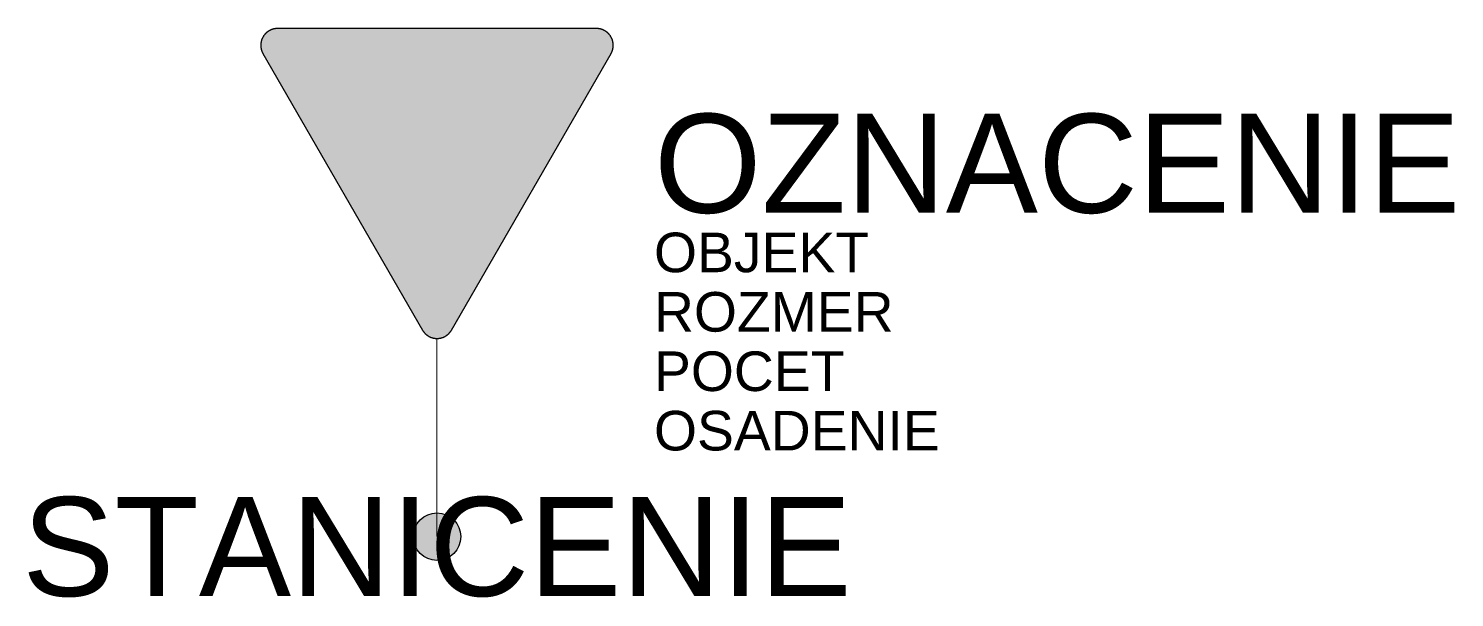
# Model space of a CAD drawing. Header units: metres. Extents: x -10.3 to 25.7, y -1.5 to 12.8.
import ezdxf
from ezdxf.enums import TextEntityAlignment as Align

# ---------------------------------------------------------------- set-up
doc = ezdxf.new("R2010")
doc.units = ezdxf.units.M
doc.layers.get('Defpoints').update_dxf_attribs({"color": 140, "lineweight": 5})
doc.styles.get("Standard").update_dxf_attribs({"font": 'arial.ttf'})

msp = doc.modelspace()

# ---------------------------------------------------------------- hatches: boundary and pattern name
at = {"true_color": 0xf1efea}
msp.add_hatch(color=7, dxfattribs=at).paths.add_polyline_path([(-4.029, 12.831), (-4.034, 12.831), (-4.04, 12.831), (-4.045, 12.83), (-4.05, 12.83), (-4.055, 12.83), (-4.061, 12.829), (-4.066, 12.829), (-4.071, 12.829), (-4.076, 12.828), (-4.081, 12.827), (-4.087, 12.827), (-4.092, 12.826), (-4.097, 12.825), (-4.102, 12.824), (-4.107, 12.823), (-4.112, 12.822), (-4.117, 12.821), (-4.122, 12.82), (-4.127, 12.819), (-4.132, 12.818), (-4.137, 12.817), (-4.142, 12.815), (-4.147, 12.814), (-4.152, 12.812), (-4.157, 12.811), (-4.162, 12.809), (-4.167, 12.807), (-4.172, 12.806), (-4.177, 12.804), (-4.182, 12.802), (-4.186, 12.8), (-4.191, 12.798), (-4.196, 12.796), (-4.201, 12.794), (-4.205, 12.792), (-4.21, 12.79), (-4.215, 12.788), (-4.219, 12.785), (-4.224, 12.783), (-4.229, 12.781), (-4.233, 12.778), (-4.238, 12.776), (-4.242, 12.773), (-4.247, 12.771), (-4.251, 12.768), (-4.255, 12.765), (-4.26, 12.762), (-4.264, 12.759), (-4.268, 12.757), (-4.273, 12.754), (-4.277, 12.751), (-4.281, 12.748), (-4.285, 12.744), (-4.289, 12.741), (-4.294, 12.738), (-4.298, 12.735), (-4.302, 12.731), (-4.306, 12.728), (-4.31, 12.725), (-4.313, 12.721), (-4.317, 12.717), (-4.321, 12.714), (-4.325, 12.71), (-4.329, 12.707), (-4.332, 12.703), (-4.336, 12.699), (-4.34, 12.695), (-4.343, 12.691), (-4.347, 12.687), (-4.35, 12.684), (-4.353, 12.68), (-4.357, 12.676), (-4.36, 12.671), (-4.363, 12.667), (-4.366, 12.663), (-4.37, 12.659), (-4.373, 12.655), (-4.376, 12.651), (-4.379, 12.646), (-4.381, 12.642), (-4.384, 12.638), (-4.387, 12.633), (-4.39, 12.629), (-4.393, 12.625), (-4.395, 12.62), (-4.398, 12.616), (-4.4, 12.611), (-4.403, 12.607), (-4.405, 12.602), (-4.407, 12.597), (-4.41, 12.593), (-4.412, 12.588), (-4.414, 12.583), (-4.416, 12.579), (-4.418, 12.574), (-4.42, 12.569), (-4.422, 12.564), (-4.424, 12.56), (-4.426, 12.555), (-4.428, 12.55), (-4.43, 12.545), (-4.431, 12.54), (-4.433, 12.535), (-4.434, 12.53), (-4.436, 12.525), (-4.437, 12.52), (-4.439, 12.515), (-4.44, 12.51), (-4.441, 12.505), (-4.442, 12.5), (-4.443, 12.495), (-4.444, 12.49), (-4.445, 12.485), (-4.446, 12.48), (-4.447, 12.475), (-4.448, 12.47), (-4.449, 12.465), (-4.449, 12.459), (-4.45, 12.454), (-4.451, 12.449), (-4.451, 12.444), (-4.451, 12.439), (-4.452, 12.434), (-4.452, 12.428), (-4.452, 12.423), (-4.452, 12.418), (-4.453, 12.413), (-4.453, 12.407), (-4.453, 12.404), (-4.453, 12.4), (-4.452, 12.397), (-4.452, 12.393), (-4.452, 12.39), (-4.452, 12.386), (-4.452, 12.383), (-4.452, 12.379), (-4.451, 12.376), (-4.451, 12.373), (-4.451, 12.369), (-4.451, 12.366), (-4.45, 12.362), (-4.45, 12.359), (-4.449, 12.355), (-4.449, 12.352), (-4.448, 12.348), (-4.448, 12.345), (-4.448, 12.342), (-4.447, 12.338), (-4.446, 12.335), (-4.446, 12.331), (-4.445, 12.328), (-4.444, 12.325), (-4.444, 12.321), (-4.443, 12.318), (-4.442, 12.314), (-4.442, 12.311), (-4.441, 12.308), (-4.44, 12.304), (-4.439, 12.301), (-4.438, 12.298), (-4.437, 12.294), (-4.436, 12.291), (-4.435, 12.288), (-4.434, 12.284), (-4.433, 12.281), (-4.432, 12.278), (-4.431, 12.275), (-4.43, 12.271), (-4.429, 12.268), (-4.428, 12.265), (-4.427, 12.261), (-4.425, 12.258), (-4.424, 12.255), (-4.423, 12.252), (-4.422, 12.249), (-4.42, 12.245), (-4.419, 12.242), (-4.418, 12.239), (-4.416, 12.236), (-4.415, 12.233), (-4.413, 12.23), (-4.412, 12.226), (-4.41, 12.223), (-4.409, 12.22), (-4.407, 12.217), (-4.406, 12.214), (-4.404, 12.211), (-4.403, 12.208), (-4.401, 12.205), (-4.399, 12.202), (-4.398, 12.199), (-4.396, 12.196), (-0.367, 5.217), (-0.365, 5.214), (-0.363, 5.211), (-0.361, 5.208), (-0.359, 5.205), (-0.358, 5.202), (-0.356, 5.199), (-0.354, 5.196), (-0.352, 5.193), (-0.35, 5.19), (-0.348, 5.187), (-0.346, 5.185), (-0.344, 5.182), (-0.342, 5.179), (-0.34, 5.176), (-0.338, 5.173), (-0.336, 5.171), (-0.334, 5.168), (-0.331, 5.165), (-0.329, 5.162), (-0.327, 5.16), (-0.325, 5.157), (-0.323, 5.154), (-0.321, 5.152), (-0.318, 5.149), (-0.316, 5.147), (-0.314, 5.144), (-0.311, 5.141), (-0.309, 5.139), (-0.307, 5.136), (-0.304, 5.134), (-0.302, 5.131), (-0.299, 5.129), (-0.297, 5.127), (-0.294, 5.124), (-0.292, 5.122), (-0.289, 5.119), (-0.287, 5.117), (-0.284, 5.115), (-0.282, 5.112), (-0.279, 5.11), (-0.277, 5.108), (-0.274, 5.106), (-0.271, 5.103), (-0.269, 5.101), (-0.266, 5.099), (-0.263, 5.097), (-0.261, 5.095), (-0.258, 5.093), (-0.255, 5.09), (-0.252, 5.088), (-0.249, 5.086), (-0.247, 5.084), (-0.244, 5.082), (-0.241, 5.08), (-0.238, 5.078), (-0.235, 5.076), (-0.232, 5.074), (-0.229, 5.073), (-0.227, 5.071), (-0.224, 5.069), (-0.221, 5.067), (-0.218, 5.065), (-0.215, 5.064), (-0.212, 5.062), (-0.209, 5.06), (-0.206, 5.058), (-0.203, 5.057), (-0.2, 5.055), (-0.196, 5.053), (-0.193, 5.052), (-0.19, 5.05), (-0.187, 5.049), (-0.184, 5.047), (-0.181, 5.046), (-0.178, 5.044), (-0.175, 5.043), (-0.171, 5.041), (-0.168, 5.04), (-0.165, 5.039), (-0.162, 5.037), (-0.159, 5.036), (-0.155, 5.035), (-0.152, 5.033), (-0.149, 5.032), (-0.146, 5.031), (-0.143, 5.03), (-0.139, 5.029), (-0.136, 5.027), (-0.133, 5.026), (-0.129, 5.025), (-0.126, 5.024), (-0.123, 5.023), (-0.119, 5.022), (-0.116, 5.021), (-0.113, 5.02), (-0.11, 5.019), (-0.106, 5.019), (-0.103, 5.018), (-0.1, 5.017), (-0.096, 5.016), (-0.093, 5.015), (-0.089, 5.015), (-0.086, 5.014), (-0.083, 5.013), (-0.079, 5.013), (-0.076, 5.012), (-0.072, 5.011), (-0.069, 5.011), (-0.066, 5.01), (-0.062, 5.01), (-0.059, 5.009), (-0.055, 5.009), (-0.052, 5.008), (-0.048, 5.008), (-0.045, 5.007), (-0.042, 5.007), (-0.038, 5.007), (-0.035, 5.006), (-0.031, 5.006), (-0.028, 5.006), (-0.024, 5.006), (-0.021, 5.006), (-0.017, 5.005), (-0.014, 5.005), (-0.01, 5.005), (-0.007, 5.005), (-0.003, 5.005), (0, 5.005), (0.003, 5.005), (0.007, 5.005), (0.01, 5.005), (0.014, 5.005), (0.017, 5.005), (0.021, 5.006), (0.024, 5.006), (0.028, 5.006), (0.031, 5.006), (0.035, 5.006), (0.038, 5.007), (0.042, 5.007), (0.045, 5.007), (0.049, 5.008), (0.052, 5.008), (0.055, 5.009), (0.059, 5.009), (0.062, 5.01), (0.066, 5.01), (0.069, 5.011), (0.072, 5.011), (0.076, 5.012), (0.079, 5.013), (0.083, 5.013), (0.086, 5.014), (0.089, 5.015), (0.093, 5.015), (0.096, 5.016), (0.1, 5.017), (0.103, 5.018), (0.106, 5.019), (0.11, 5.019), (0.113, 5.02), (0.116, 5.021), (0.12, 5.022), (0.123, 5.023), (0.126, 5.024), (0.129, 5.025), (0.133, 5.026), (0.136, 5.027), (0.139, 5.029), (0.143, 5.03), (0.146, 5.031), (0.149, 5.032), (0.152, 5.033), (0.156, 5.035), (0.159, 5.036), (0.162, 5.037), (0.165, 5.039), (0.168, 5.04), (0.171, 5.041), (0.175, 5.043), (0.178, 5.044), (0.181, 5.046), (0.184, 5.047), (0.187, 5.049), (0.19, 5.05), (0.193, 5.052), (0.196, 5.053), (0.199, 5.055), (0.203, 5.057), (0.206, 5.058), (0.209, 5.06), (0.212, 5.062), (0.215, 5.064), (0.218, 5.065), (0.221, 5.067), (0.224, 5.069), (0.227, 5.071), (0.229, 5.073), (0.232, 5.074), (0.235, 5.076), (0.238, 5.078), (0.241, 5.08), (0.244, 5.082), (0.247, 5.084), (0.249, 5.086), (0.252, 5.088), (0.255, 5.09), (0.258, 5.093), (0.261, 5.095), (0.263, 5.097), (0.266, 5.099), (0.269, 5.101), (0.271, 5.103), (0.274, 5.106), (0.277, 5.108), (0.279, 5.11), (0.282, 5.112), (0.284, 5.115), (0.287, 5.117), (0.289, 5.119), (0.292, 5.122), (0.294, 5.124), (0.297, 5.127), (0.299, 5.129), (0.302, 5.131), (0.304, 5.134), (0.307, 5.136), (0.309, 5.139), (0.311, 5.141), (0.314, 5.144), (0.316, 5.147), (0.318, 5.149), (0.32, 5.152), (0.323, 5.154), (0.325, 5.157), (0.327, 5.16), (0.329, 5.162), (0.332, 5.165), (0.334, 5.168), (0.336, 5.171), (0.338, 5.173), (0.34, 5.176), (0.342, 5.179), (0.344, 5.182), (0.346, 5.185), (0.348, 5.187), (0.35, 5.19), (0.352, 5.193), (0.354, 5.196), (0.356, 5.199), (0.358, 5.202), (0.359, 5.205), (0.361, 5.208), (0.363, 5.211), (0.365, 5.214), (0.367, 5.217), (4.396, 12.196), (4.398, 12.199), (4.399, 12.202), (4.401, 12.205), (4.403, 12.208), (4.404, 12.211), (4.406, 12.214), (4.407, 12.217), (4.409, 12.22), (4.411, 12.223), (4.412, 12.226), (4.413, 12.23), (4.415, 12.233), (4.416, 12.236), (4.418, 12.239), (4.419, 12.242), (4.42, 12.245), (4.422, 12.249), (4.423, 12.252), (4.424, 12.255), (4.426, 12.258), (4.427, 12.261), (4.428, 12.265), (4.429, 12.268), (4.43, 12.271), (4.431, 12.275), (4.432, 12.278), (4.433, 12.281), (4.434, 12.284), (4.435, 12.288), (4.436, 12.291), (4.437, 12.294), (4.438, 12.298), (4.439, 12.301), (4.44, 12.304), (4.441, 12.308), (4.442, 12.311), (4.442, 12.314), (4.443, 12.318), (4.444, 12.321), (4.445, 12.325), (4.445, 12.328), (4.446, 12.331), (4.446, 12.335), (4.447, 12.338), (4.447, 12.342), (4.448, 12.345), (4.449, 12.348), (4.449, 12.352), (4.449, 12.355), (4.45, 12.359), (4.45, 12.362), (4.451, 12.366), (4.451, 12.369), (4.451, 12.373), (4.451, 12.376), (4.452, 12.379), (4.452, 12.383), (4.452, 12.386), (4.452, 12.39), (4.452, 12.393), (4.453, 12.397), (4.453, 12.4), (4.453, 12.404), (4.453, 12.407), (4.453, 12.413), (4.453, 12.418), (4.452, 12.423), (4.452, 12.428), (4.452, 12.434), (4.451, 12.439), (4.451, 12.444), (4.451, 12.449), (4.45, 12.454), (4.449, 12.459), (4.449, 12.465), (4.448, 12.47), (4.447, 12.475), (4.446, 12.48), (4.445, 12.485), (4.444, 12.49), (4.443, 12.495), (4.442, 12.5), (4.441, 12.505), (4.44, 12.51), (4.439, 12.515), (4.437, 12.52), (4.436, 12.525), (4.434, 12.53), (4.433, 12.535), (4.431, 12.54), (4.43, 12.545), (4.428, 12.55), (4.426, 12.555), (4.424, 12.56), (4.422, 12.564), (4.42, 12.569), (4.418, 12.574), (4.416, 12.579), (4.414, 12.583), (4.412, 12.588), (4.41, 12.593), (4.407, 12.597), (4.405, 12.602), (4.403, 12.607), (4.4, 12.611), (4.398, 12.616), (4.395, 12.62), (4.393, 12.625), (4.39, 12.629), (4.387, 12.633), (4.384, 12.638), (4.381, 12.642), (4.379, 12.646), (4.376, 12.651), (4.373, 12.655), (4.37, 12.659), (4.366, 12.663), (4.363, 12.667), (4.36, 12.671), (4.357, 12.676), (4.353, 12.68), (4.35, 12.684), (4.347, 12.687), (4.343, 12.691), (4.34, 12.695), (4.336, 12.699), (4.332, 12.703), (4.329, 12.707), (4.325, 12.71), (4.321, 12.714), (4.317, 12.717), (4.313, 12.721), (4.309, 12.725), (4.306, 12.728), (4.302, 12.731), (4.298, 12.735), (4.294, 12.738), (4.289, 12.741), (4.285, 12.744), (4.281, 12.748), (4.277, 12.751), (4.273, 12.754), (4.268, 12.757), (4.264, 12.759), (4.26, 12.762), (4.255, 12.765), (4.251, 12.768), (4.247, 12.771), (4.242, 12.773), (4.238, 12.776), (4.233, 12.778), (4.229, 12.781), (4.224, 12.783), (4.219, 12.785), (4.215, 12.788), (4.21, 12.79), (4.205, 12.792), (4.201, 12.794), (4.196, 12.796), (4.191, 12.798), (4.186, 12.8), (4.182, 12.802), (4.177, 12.804), (4.172, 12.806), (4.167, 12.807), (4.162, 12.809), (4.157, 12.811), (4.152, 12.812), (4.147, 12.814), (4.142, 12.815), (4.137, 12.817), (4.132, 12.818), (4.127, 12.819), (4.122, 12.82), (4.117, 12.821), (4.112, 12.822), (4.107, 12.823), (4.102, 12.824), (4.097, 12.825), (4.092, 12.826), (4.087, 12.827), (4.081, 12.827), (4.076, 12.828), (4.071, 12.829), (4.066, 12.829), (4.061, 12.829), (4.056, 12.83), (4.05, 12.83), (4.045, 12.83), (4.04, 12.831), (4.035, 12.831), (4.029, 12.831)])
at = {"true_color": 0x9b9b9b}
h = msp.add_hatch(color=253, dxfattribs=at)
h.paths.add_polyline_path([(-4.029, 12.672), (-4.036, 12.672), (-4.043, 12.671), (-4.05, 12.671), (-4.056, 12.67), (-4.063, 12.67), (-4.07, 12.669), (-4.076, 12.668), (-4.083, 12.666), (-4.089, 12.665), (-4.095, 12.664), (-4.102, 12.662), (-4.108, 12.66), (-4.114, 12.658), (-4.12, 12.656), (-4.126, 12.653), (-4.132, 12.651), (-4.138, 12.648), (-4.144, 12.646), (-4.15, 12.643), (-4.155, 12.64), (-4.161, 12.637), (-4.166, 12.634), (-4.172, 12.63), (-4.177, 12.627), (-4.182, 12.623), (-4.188, 12.619), (-4.193, 12.615), (-4.198, 12.611), (-4.202, 12.607), (-4.207, 12.603), (-4.212, 12.599), (-4.216, 12.594), (-4.221, 12.59), (-4.225, 12.585), (-4.229, 12.58), (-4.233, 12.576), (-4.237, 12.571), (-4.241, 12.566), (-4.245, 12.56), (-4.249, 12.555), (-4.252, 12.55), (-4.256, 12.544), (-4.259, 12.539), (-4.262, 12.533), (-4.265, 12.528), (-4.268, 12.522), (-4.27, 12.516), (-4.273, 12.51), (-4.276, 12.504), (-4.278, 12.498), (-4.28, 12.492), (-4.282, 12.486), (-4.284, 12.48), (-4.286, 12.473), (-4.287, 12.467), (-4.288, 12.461), (-4.29, 12.454), (-4.291, 12.448), (-4.292, 12.441), (-4.293, 12.434), (-4.293, 12.428), (-4.294, 12.421), (-4.294, 12.414), (-4.294, 12.407), (-4.294, 12.405), (-4.294, 12.403), (-4.294, 12.401), (-4.294, 12.399), (-4.294, 12.396), (-4.294, 12.394), (-4.293, 12.392), (-4.293, 12.39), (-4.293, 12.388), (-4.293, 12.386), (-4.293, 12.383), (-4.293, 12.381), (-4.292, 12.379), (-4.292, 12.377), (-4.292, 12.375), (-4.292, 12.373), (-4.291, 12.37), (-4.291, 12.368), (-4.291, 12.366), (-4.29, 12.364), (-4.29, 12.362), (-4.29, 12.36), (-4.289, 12.358), (-4.289, 12.356), (-4.288, 12.353), (-4.288, 12.351), (-4.287, 12.349), (-4.287, 12.347), (-4.286, 12.345), (-4.286, 12.343), (-4.285, 12.341), (-4.285, 12.339), (-4.284, 12.337), (-4.284, 12.335), (-4.283, 12.333), (-4.282, 12.33), (-4.282, 12.328), (-4.281, 12.326), (-4.28, 12.324), (-4.28, 12.322), (-4.279, 12.32), (-4.278, 12.318), (-4.278, 12.316), (-4.277, 12.314), (-4.276, 12.312), (-4.275, 12.31), (-4.275, 12.308), (-4.274, 12.306), (-4.273, 12.304), (-4.272, 12.302), (-4.271, 12.3), (-4.27, 12.298), (-4.269, 12.296), (-4.268, 12.294), (-4.268, 12.292), (-4.267, 12.29), (-4.266, 12.288), (-4.265, 12.286), (-4.264, 12.284), (-4.263, 12.283), (-4.262, 12.281), (-4.261, 12.279), (-4.259, 12.277), (-4.258, 12.275), (-0.229, 5.296), (-0.227, 5.292), (-0.225, 5.288), (-0.222, 5.285), (-0.22, 5.281), (-0.217, 5.277), (-0.215, 5.274), (-0.212, 5.27), (-0.21, 5.267), (-0.207, 5.263), (-0.204, 5.26), (-0.201, 5.257), (-0.199, 5.253), (-0.196, 5.25), (-0.193, 5.247), (-0.19, 5.244), (-0.187, 5.241), (-0.184, 5.238), (-0.18, 5.235), (-0.177, 5.232), (-0.174, 5.229), (-0.171, 5.226), (-0.168, 5.224), (-0.164, 5.221), (-0.161, 5.218), (-0.157, 5.216), (-0.154, 5.213), (-0.15, 5.211), (-0.147, 5.208), (-0.143, 5.206), (-0.14, 5.204), (-0.136, 5.201), (-0.132, 5.199), (-0.129, 5.197), (-0.125, 5.195), (-0.121, 5.193), (-0.117, 5.191), (-0.113, 5.189), (-0.109, 5.187), (-0.105, 5.186), (-0.102, 5.184), (-0.098, 5.182), (-0.094, 5.181), (-0.09, 5.179), (-0.086, 5.178), (-0.081, 5.177), (-0.077, 5.175), (-0.073, 5.174), (-0.069, 5.173), (-0.065, 5.172), (-0.061, 5.171), (-0.056, 5.17), (-0.052, 5.169), (-0.048, 5.168), (-0.044, 5.167), (-0.039, 5.167), (-0.035, 5.166), (-0.031, 5.166), (-0.026, 5.165), (-0.022, 5.165), (-0.018, 5.164), (-0.013, 5.164), (-0.009, 5.164), (-0.004, 5.164), (0, 5.164), (0.004, 5.164), (0.009, 5.164), (0.013, 5.164), (0.018, 5.164), (0.022, 5.165), (0.026, 5.165), (0.031, 5.166), (0.035, 5.166), (0.039, 5.167), (0.044, 5.167), (0.048, 5.168), (0.052, 5.169), (0.056, 5.17), (0.061, 5.171), (0.065, 5.172), (0.069, 5.173), (0.073, 5.174), (0.077, 5.175), (0.081, 5.177), (0.086, 5.178), (0.09, 5.179), (0.094, 5.181), (0.098, 5.182), (0.102, 5.184), (0.106, 5.186), (0.109, 5.187), (0.113, 5.189), (0.117, 5.191), (0.121, 5.193), (0.125, 5.195), (0.129, 5.197), (0.132, 5.199), (0.136, 5.201), (0.14, 5.204), (0.143, 5.206), (0.147, 5.208), (0.15, 5.211), (0.154, 5.213), (0.157, 5.216), (0.161, 5.218), (0.164, 5.221), (0.168, 5.224), (0.171, 5.226), (0.174, 5.229), (0.177, 5.232), (0.181, 5.235), (0.184, 5.238), (0.187, 5.241), (0.19, 5.244), (0.193, 5.247), (0.196, 5.25), (0.199, 5.253), (0.201, 5.257), (0.204, 5.26), (0.207, 5.263), (0.21, 5.267), (0.212, 5.27), (0.215, 5.274), (0.217, 5.277), (0.22, 5.281), (0.222, 5.285), (0.225, 5.288), (0.227, 5.292), (0.229, 5.296), (4.258, 12.275), (4.259, 12.277), (4.261, 12.279), (4.262, 12.281), (4.263, 12.283), (4.264, 12.284), (4.265, 12.286), (4.266, 12.288), (4.267, 12.29), (4.268, 12.292), (4.268, 12.294), (4.269, 12.296), (4.27, 12.298), (4.271, 12.3), (4.272, 12.302), (4.273, 12.304), (4.274, 12.306), (4.275, 12.308), (4.275, 12.31), (4.276, 12.312), (4.277, 12.314), (4.278, 12.316), (4.278, 12.318), (4.279, 12.32), (4.28, 12.322), (4.281, 12.324), (4.281, 12.326), (4.282, 12.328), (4.283, 12.33), (4.283, 12.333), (4.284, 12.335), (4.284, 12.337), (4.285, 12.339), (4.285, 12.341), (4.286, 12.343), (4.286, 12.345), (4.287, 12.347), (4.287, 12.349), (4.288, 12.351), (4.288, 12.353), (4.289, 12.356), (4.289, 12.358), (4.29, 12.36), (4.29, 12.362), (4.29, 12.364), (4.291, 12.366), (4.291, 12.368), (4.291, 12.37), (4.292, 12.373), (4.292, 12.375), (4.292, 12.377), (4.292, 12.379), (4.293, 12.381), (4.293, 12.383), (4.293, 12.386), (4.293, 12.388), (4.293, 12.39), (4.293, 12.392), (4.294, 12.394), (4.294, 12.396), (4.294, 12.399), (4.294, 12.401), (4.294, 12.403), (4.294, 12.405), (4.294, 12.407), (4.294, 12.414), (4.294, 12.421), (4.293, 12.428), (4.292, 12.434), (4.292, 12.441), (4.291, 12.448), (4.29, 12.454), (4.289, 12.461), (4.287, 12.467), (4.286, 12.473), (4.284, 12.48), (4.282, 12.486), (4.28, 12.492), (4.278, 12.498), (4.275, 12.504), (4.273, 12.51), (4.27, 12.516), (4.268, 12.522), (4.265, 12.528), (4.262, 12.533), (4.259, 12.539), (4.256, 12.544), (4.252, 12.55), (4.249, 12.555), (4.245, 12.56), (4.241, 12.566), (4.237, 12.571), (4.233, 12.576), (4.229, 12.58), (4.225, 12.585), (4.221, 12.59), (4.216, 12.594), (4.212, 12.599), (4.207, 12.603), (4.202, 12.607), (4.198, 12.611), (4.193, 12.615), (4.188, 12.619), (4.182, 12.623), (4.177, 12.627), (4.172, 12.63), (4.166, 12.634), (4.161, 12.637), (4.155, 12.64), (4.15, 12.643), (4.144, 12.646), (4.138, 12.648), (4.132, 12.651), (4.126, 12.653), (4.12, 12.656), (4.114, 12.658), (4.108, 12.66), (4.102, 12.662), (4.095, 12.664), (4.089, 12.665), (4.083, 12.666), (4.076, 12.668), (4.07, 12.669), (4.063, 12.67), (4.056, 12.67), (4.05, 12.671), (4.043, 12.671), (4.036, 12.672), (4.029, 12.672)])
h.paths.add_polyline_path([(-3.113, 11.878), (0, 6.487), (3.113, 11.878)], flags=16)
h = msp.add_hatch(color=0)
h.dxf.hatch_style = 1
h.paths.add_polyline_path([(0.6, 0, 1), (-0.6, 0, 1)])

# ---------------------------------------------------------------- linework, layer by layer
at = {"lineweight": 9}
msp.add_line((0, 5), (0, 2.5), dxfattribs=at)
at = {"color": 0, "lineweight": 9}
msp.add_line((0, 2.5), (0, 0), dxfattribs=at)
at = {"color": 7, "true_color": 0xf1efea}
msp.add_lwpolyline([(-4.029, 12.831), (-4.034, 12.831), (-4.04, 12.831), (-4.045, 12.83), (-4.05, 12.83), (-4.055, 12.83), (-4.061, 12.829), (-4.066, 12.829), (-4.071, 12.829), (-4.076, 12.828), (-4.081, 12.827), (-4.087, 12.827), (-4.092, 12.826), (-4.097, 12.825), (-4.102, 12.824), (-4.107, 12.823), (-4.112, 12.822), (-4.117, 12.821), (-4.122, 12.82), (-4.127, 12.819), (-4.132, 12.818), (-4.137, 12.817), (-4.142, 12.815), (-4.147, 12.814), (-4.152, 12.812), (-4.157, 12.811), (-4.162, 12.809), (-4.167, 12.807), (-4.172, 12.806), (-4.177, 12.804), (-4.182, 12.802), (-4.186, 12.8), (-4.191, 12.798), (-4.196, 12.796), (-4.201, 12.794), (-4.205, 12.792), (-4.21, 12.79), (-4.215, 12.788), (-4.219, 12.785), (-4.224, 12.783), (-4.229, 12.781), (-4.233, 12.778), (-4.238, 12.776), (-4.242, 12.773), (-4.247, 12.771), (-4.251, 12.768), (-4.255, 12.765), (-4.26, 12.762), (-4.264, 12.759), (-4.268, 12.757), (-4.273, 12.754), (-4.277, 12.751), (-4.281, 12.748), (-4.285, 12.744), (-4.289, 12.741), (-4.294, 12.738), (-4.298, 12.735), (-4.302, 12.731), (-4.306, 12.728), (-4.31, 12.725), (-4.313, 12.721), (-4.317, 12.717), (-4.321, 12.714), (-4.325, 12.71), (-4.329, 12.707), (-4.332, 12.703), (-4.336, 12.699), (-4.34, 12.695), (-4.343, 12.691), (-4.347, 12.687), (-4.35, 12.684), (-4.353, 12.68), (-4.357, 12.676), (-4.36, 12.671), (-4.363, 12.667), (-4.366, 12.663), (-4.37, 12.659), (-4.373, 12.655), (-4.376, 12.651), (-4.379, 12.646), (-4.381, 12.642), (-4.384, 12.638), (-4.387, 12.633), (-4.39, 12.629), (-4.393, 12.625), (-4.395, 12.62), (-4.398, 12.616), (-4.4, 12.611), (-4.403, 12.607), (-4.405, 12.602), (-4.407, 12.597), (-4.41, 12.593), (-4.412, 12.588), (-4.414, 12.583), (-4.416, 12.579), (-4.418, 12.574), (-4.42, 12.569), (-4.422, 12.564), (-4.424, 12.56), (-4.426, 12.555), (-4.428, 12.55), (-4.43, 12.545), (-4.431, 12.54), (-4.433, 12.535), (-4.434, 12.53), (-4.436, 12.525), (-4.437, 12.52), (-4.439, 12.515), (-4.44, 12.51), (-4.441, 12.505), (-4.442, 12.5), (-4.443, 12.495), (-4.444, 12.49), (-4.445, 12.485), (-4.446, 12.48), (-4.447, 12.475), (-4.448, 12.47), (-4.449, 12.465), (-4.449, 12.459), (-4.45, 12.454), (-4.451, 12.449), (-4.451, 12.444), (-4.451, 12.439), (-4.452, 12.434), (-4.452, 12.428), (-4.452, 12.423), (-4.452, 12.418), (-4.453, 12.413), (-4.453, 12.407), (-4.453, 12.404), (-4.453, 12.4), (-4.452, 12.397), (-4.452, 12.393), (-4.452, 12.39), (-4.452, 12.386), (-4.452, 12.383), (-4.452, 12.379), (-4.451, 12.376), (-4.451, 12.373), (-4.451, 12.369), (-4.451, 12.366), (-4.45, 12.362), (-4.45, 12.359), (-4.449, 12.355), (-4.449, 12.352), (-4.448, 12.348), (-4.448, 12.345), (-4.448, 12.342), (-4.447, 12.338), (-4.446, 12.335), (-4.446, 12.331), (-4.445, 12.328), (-4.444, 12.325), (-4.444, 12.321), (-4.443, 12.318), (-4.442, 12.314), (-4.442, 12.311), (-4.441, 12.308), (-4.44, 12.304), (-4.439, 12.301), (-4.438, 12.298), (-4.437, 12.294), (-4.436, 12.291), (-4.435, 12.288), (-4.434, 12.284), (-4.433, 12.281), (-4.432, 12.278), (-4.431, 12.275), (-4.43, 12.271), (-4.429, 12.268), (-4.428, 12.265), (-4.427, 12.261), (-4.425, 12.258), (-4.424, 12.255), (-4.423, 12.252), (-4.422, 12.249), (-4.42, 12.245), (-4.419, 12.242), (-4.418, 12.239), (-4.416, 12.236), (-4.415, 12.233), (-4.413, 12.23), (-4.412, 12.226), (-4.41, 12.223), (-4.409, 12.22), (-4.407, 12.217), (-4.406, 12.214), (-4.404, 12.211), (-4.403, 12.208), (-4.401, 12.205), (-4.399, 12.202), (-4.398, 12.199), (-4.396, 12.196), (-0.367, 5.217), (-0.365, 5.214), (-0.363, 5.211), (-0.361, 5.208), (-0.359, 5.205), (-0.358, 5.202), (-0.356, 5.199), (-0.354, 5.196), (-0.352, 5.193), (-0.35, 5.19), (-0.348, 5.187), (-0.346, 5.185), (-0.344, 5.182), (-0.342, 5.179), (-0.34, 5.176), (-0.338, 5.173), (-0.336, 5.171), (-0.334, 5.168), (-0.331, 5.165), (-0.329, 5.162), (-0.327, 5.16), (-0.325, 5.157), (-0.323, 5.154), (-0.321, 5.152), (-0.318, 5.149), (-0.316, 5.147), (-0.314, 5.144), (-0.311, 5.141), (-0.309, 5.139), (-0.307, 5.136), (-0.304, 5.134), (-0.302, 5.131), (-0.299, 5.129), (-0.297, 5.127), (-0.294, 5.124), (-0.292, 5.122), (-0.289, 5.119), (-0.287, 5.117), (-0.284, 5.115), (-0.282, 5.112), (-0.279, 5.11), (-0.277, 5.108), (-0.274, 5.106), (-0.271, 5.103), (-0.269, 5.101), (-0.266, 5.099), (-0.263, 5.097), (-0.261, 5.095), (-0.258, 5.093), (-0.255, 5.09), (-0.252, 5.088), (-0.249, 5.086), (-0.247, 5.084), (-0.244, 5.082), (-0.241, 5.08), (-0.238, 5.078), (-0.235, 5.076), (-0.232, 5.074), (-0.229, 5.073), (-0.227, 5.071), (-0.224, 5.069), (-0.221, 5.067), (-0.218, 5.065), (-0.215, 5.064), (-0.212, 5.062), (-0.209, 5.06), (-0.206, 5.058), (-0.203, 5.057), (-0.2, 5.055), (-0.196, 5.053), (-0.193, 5.052), (-0.19, 5.05), (-0.187, 5.049), (-0.184, 5.047), (-0.181, 5.046), (-0.178, 5.044), (-0.175, 5.043), (-0.171, 5.041), (-0.168, 5.04), (-0.165, 5.039), (-0.162, 5.037), (-0.159, 5.036), (-0.155, 5.035), (-0.152, 5.033), (-0.149, 5.032), (-0.146, 5.031), (-0.143, 5.03), (-0.139, 5.029), (-0.136, 5.027), (-0.133, 5.026), (-0.129, 5.025), (-0.126, 5.024), (-0.123, 5.023), (-0.119, 5.022), (-0.116, 5.021), (-0.113, 5.02), (-0.11, 5.019), (-0.106, 5.019), (-0.103, 5.018), (-0.1, 5.017), (-0.096, 5.016), (-0.093, 5.015), (-0.089, 5.015), (-0.086, 5.014), (-0.083, 5.013), (-0.079, 5.013), (-0.076, 5.012), (-0.072, 5.011), (-0.069, 5.011), (-0.066, 5.01), (-0.062, 5.01), (-0.059, 5.009), (-0.055, 5.009), (-0.052, 5.008), (-0.048, 5.008), (-0.045, 5.007), (-0.042, 5.007), (-0.038, 5.007), (-0.035, 5.006), (-0.031, 5.006), (-0.028, 5.006), (-0.024, 5.006), (-0.021, 5.006), (-0.017, 5.005), (-0.014, 5.005), (-0.01, 5.005), (-0.007, 5.005), (-0.003, 5.005), (0, 5.005), (0.003, 5.005), (0.007, 5.005), (0.01, 5.005), (0.014, 5.005), (0.017, 5.005), (0.021, 5.006), (0.024, 5.006), (0.028, 5.006), (0.031, 5.006), (0.035, 5.006), (0.038, 5.007), (0.042, 5.007), (0.045, 5.007), (0.049, 5.008), (0.052, 5.008), (0.055, 5.009), (0.059, 5.009), (0.062, 5.01), (0.066, 5.01), (0.069, 5.011), (0.072, 5.011), (0.076, 5.012), (0.079, 5.013), (0.083, 5.013), (0.086, 5.014), (0.089, 5.015), (0.093, 5.015), (0.096, 5.016), (0.1, 5.017), (0.103, 5.018), (0.106, 5.019), (0.11, 5.019), (0.113, 5.02), (0.116, 5.021), (0.12, 5.022), (0.123, 5.023), (0.126, 5.024), (0.129, 5.025), (0.133, 5.026), (0.136, 5.027), (0.139, 5.029), (0.143, 5.03), (0.146, 5.031), (0.149, 5.032), (0.152, 5.033), (0.156, 5.035), (0.159, 5.036), (0.162, 5.037), (0.165, 5.039), (0.168, 5.04), (0.171, 5.041), (0.175, 5.043), (0.178, 5.044), (0.181, 5.046), (0.184, 5.047), (0.187, 5.049), (0.19, 5.05), (0.193, 5.052), (0.196, 5.053), (0.199, 5.055), (0.203, 5.057), (0.206, 5.058), (0.209, 5.06), (0.212, 5.062), (0.215, 5.064), (0.218, 5.065), (0.221, 5.067), (0.224, 5.069), (0.227, 5.071), (0.229, 5.073), (0.232, 5.074), (0.235, 5.076), (0.238, 5.078), (0.241, 5.08), (0.244, 5.082), (0.247, 5.084), (0.249, 5.086), (0.252, 5.088), (0.255, 5.09), (0.258, 5.093), (0.261, 5.095), (0.263, 5.097), (0.266, 5.099), (0.269, 5.101), (0.271, 5.103), (0.274, 5.106), (0.277, 5.108), (0.279, 5.11), (0.282, 5.112), (0.284, 5.115), (0.287, 5.117), (0.289, 5.119), (0.292, 5.122), (0.294, 5.124), (0.297, 5.127), (0.299, 5.129), (0.302, 5.131), (0.304, 5.134), (0.307, 5.136), (0.309, 5.139), (0.311, 5.141), (0.314, 5.144), (0.316, 5.147), (0.318, 5.149), (0.32, 5.152), (0.323, 5.154), (0.325, 5.157), (0.327, 5.16), (0.329, 5.162), (0.332, 5.165), (0.334, 5.168), (0.336, 5.171), (0.338, 5.173), (0.34, 5.176), (0.342, 5.179), (0.344, 5.182), (0.346, 5.185), (0.348, 5.187), (0.35, 5.19), (0.352, 5.193), (0.354, 5.196), (0.356, 5.199), (0.358, 5.202), (0.359, 5.205), (0.361, 5.208), (0.363, 5.211), (0.365, 5.214), (0.367, 5.217), (4.396, 12.196), (4.398, 12.199), (4.399, 12.202), (4.401, 12.205), (4.403, 12.208), (4.404, 12.211), (4.406, 12.214), (4.407, 12.217), (4.409, 12.22), (4.411, 12.223), (4.412, 12.226), (4.413, 12.23), (4.415, 12.233), (4.416, 12.236), (4.418, 12.239), (4.419, 12.242), (4.42, 12.245), (4.422, 12.249), (4.423, 12.252), (4.424, 12.255), (4.426, 12.258), (4.427, 12.261), (4.428, 12.265), (4.429, 12.268), (4.43, 12.271), (4.431, 12.275), (4.432, 12.278), (4.433, 12.281), (4.434, 12.284), (4.435, 12.288), (4.436, 12.291), (4.437, 12.294), (4.438, 12.298), (4.439, 12.301), (4.44, 12.304), (4.441, 12.308), (4.442, 12.311), (4.442, 12.314), (4.443, 12.318), (4.444, 12.321), (4.445, 12.325), (4.445, 12.328), (4.446, 12.331), (4.446, 12.335), (4.447, 12.338), (4.447, 12.342), (4.448, 12.345), (4.449, 12.348), (4.449, 12.352), (4.449, 12.355), (4.45, 12.359), (4.45, 12.362), (4.451, 12.366), (4.451, 12.369), (4.451, 12.373), (4.451, 12.376), (4.452, 12.379), (4.452, 12.383), (4.452, 12.386), (4.452, 12.39), (4.452, 12.393), (4.453, 12.397), (4.453, 12.4), (4.453, 12.404), (4.453, 12.407), (4.453, 12.413), (4.453, 12.418), (4.452, 12.423), (4.452, 12.428), (4.452, 12.434), (4.451, 12.439), (4.451, 12.444), (4.451, 12.449), (4.45, 12.454), (4.449, 12.459), (4.449, 12.465), (4.448, 12.47), (4.447, 12.475), (4.446, 12.48), (4.445, 12.485), (4.444, 12.49), (4.443, 12.495), (4.442, 12.5), (4.441, 12.505), (4.44, 12.51), (4.439, 12.515), (4.437, 12.52), (4.436, 12.525), (4.434, 12.53), (4.433, 12.535), (4.431, 12.54), (4.43, 12.545), (4.428, 12.55), (4.426, 12.555), (4.424, 12.56), (4.422, 12.564), (4.42, 12.569), (4.418, 12.574), (4.416, 12.579), (4.414, 12.583), (4.412, 12.588), (4.41, 12.593), (4.407, 12.597), (4.405, 12.602), (4.403, 12.607), (4.4, 12.611), (4.398, 12.616), (4.395, 12.62), (4.393, 12.625), (4.39, 12.629), (4.387, 12.633), (4.384, 12.638), (4.381, 12.642), (4.379, 12.646), (4.376, 12.651), (4.373, 12.655), (4.37, 12.659), (4.366, 12.663), (4.363, 12.667), (4.36, 12.671), (4.357, 12.676), (4.353, 12.68), (4.35, 12.684), (4.347, 12.687), (4.343, 12.691), (4.34, 12.695), (4.336, 12.699), (4.332, 12.703), (4.329, 12.707), (4.325, 12.71), (4.321, 12.714), (4.317, 12.717), (4.313, 12.721), (4.309, 12.725), (4.306, 12.728), (4.302, 12.731), (4.298, 12.735), (4.294, 12.738), (4.289, 12.741), (4.285, 12.744), (4.281, 12.748), (4.277, 12.751), (4.273, 12.754), (4.268, 12.757), (4.264, 12.759), (4.26, 12.762), (4.255, 12.765), (4.251, 12.768), (4.247, 12.771), (4.242, 12.773), (4.238, 12.776), (4.233, 12.778), (4.229, 12.781), (4.224, 12.783), (4.219, 12.785), (4.215, 12.788), (4.21, 12.79), (4.205, 12.792), (4.201, 12.794), (4.196, 12.796), (4.191, 12.798), (4.186, 12.8), (4.182, 12.802), (4.177, 12.804), (4.172, 12.806), (4.167, 12.807), (4.162, 12.809), (4.157, 12.811), (4.152, 12.812), (4.147, 12.814), (4.142, 12.815), (4.137, 12.817), (4.132, 12.818), (4.127, 12.819), (4.122, 12.82), (4.117, 12.821), (4.112, 12.822), (4.107, 12.823), (4.102, 12.824), (4.097, 12.825), (4.092, 12.826), (4.087, 12.827), (4.081, 12.827), (4.076, 12.828), (4.071, 12.829), (4.066, 12.829), (4.061, 12.829), (4.056, 12.83), (4.05, 12.83), (4.045, 12.83), (4.04, 12.831), (4.035, 12.831), (4.029, 12.831), (-4.029, 12.831)], dxfattribs=at)
at = {"color": 0}
msp.add_circle((0, 0), 0.6, dxfattribs=at)

# ---------------------------------------------------------------- texts
msp.add_attdef('OZNACENIE', (5.482, 8.177), '201', height=2.5)
msp.add_attdef('STANICENIE', text='', height=2.5).set_placement((0, 1), align=Align.TOP_CENTER)
at = {"layer": 'Defpoints'}
for tag, p, s in [('OBJEKT', (5.482, 6.677), 'Jestvujúci'), ('ROZMER', (5.482, 5.177), '630/900/1260'), ('POCET', (5.482, 3.677), ''), ('OSADENIE', (5.482, 2.177), '')]:
    msp.add_attdef(tag, p, s, height=1, dxfattribs=at)

doc.saveas('drawing.dxf')
